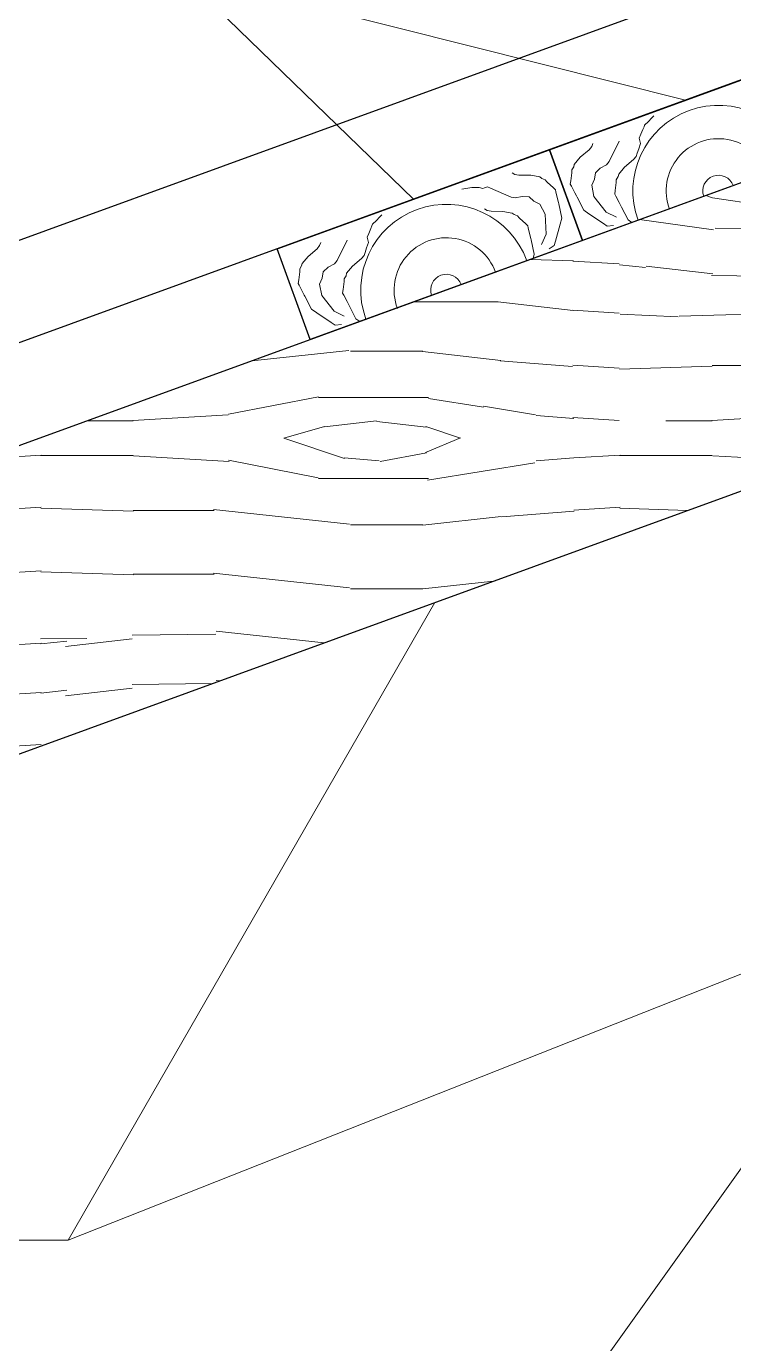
# Model space of a CAD drawing. Header units: millimetres. Extents: x 120281 to 1416367021, y -641565767 to 918373.
# Drawn here: x 1104414 to 1105880, y 693300 to 696029 of the extents above; entities that cross this region are included whole.
import ezdxf

# ---------------------------------------------------------------- set-up
doc = ezdxf.new("R2010")
doc.units = ezdxf.units.MM

msp = doc.modelspace()

# ---------------------------------------------------------------- hatches: boundary and pattern name
at = {"lineweight": 20}
h = msp.add_hatch(dxfattribs=at)
h.set_pattern_fill('WOOD_06', scale=1200, pattern_type=2)
h.set_pattern_definition([(355.6014, (1199056.024261841, 866810.8369212955), (1199.999465231495, 0.0028507994738525), [78.23039999999936, -15567.85319999992]), (4.398700000000001, (1199056.024261841, 866714.8369212955), (14399.99976933385, 1199.998027341766), [78.23039999999936, -15567.85559999992]), (356.9874, (1199020.024261841, 867242.8369212955), (1200.000215035921, 0.0041162909356324), [114.1572, -22717.39560000001]), (3.0127, (1199020.024261841, 867314.8369212955), (21599.99971172469, 1199.967100603662), [114.1572, -22717.398]), (355.4262, (1198984.024261841, 866924.8369212955), (15600.00037197794, -1199.966342870502), [150.4787999999987, -29945.36279999984]), (4.5739, (1198984.024261841, 866600.8369212955), (14399.99973255244, 1199.995067908371), [150.4787999999987, -29945.36759999984]), (358.1525, (1198948.024261841, 867134.8369212955), (1199.999851486988, 0.0019611993293034), [186.0972, -37033.2504]), (1.8476, (1198948.029061841, 867422.8261212955), (36000.00055717061, 1199.993207726055), [186.0972, -37033.2528]), (353.4182, (1198978.024261841, 867044.8369212955), (10800.00000769132, -1199.972427942178), [157.0355999999987, -31249.96079999984]), (4.5739, (1198984.024261841, 866468.8369212955), (14399.99973255244, 1199.995067908371), [150.4787999999987, -29945.36759999984]), (1.8476, (1198948.029061841, 867524.8261212955), (36000.00055717061, 1199.993207726055), [186.0972, -37033.2528]), (0, (1198222.024261841, 866480.8369212955), (0, 1200), [168, -1032]), (0, (1198222.024261841, 866612.8369212955), (0, 1200), [168, -1032]), (0, (1198222.024261841, 866912.8369212955), (0, 1200), [168, -1032]), (359.209, (1198222.024261841, 867101.2393212955), (87600.00000005051, -1201.167413572893), [174.0168, -173842.566]), (359.5225, (1198222.024261841, 867196.8373212953), (1199.999664067921, -0.0010180837573773), [240.0084, -143764.992]), (12.609, (1198222.024261841, 867301.3357212954), (80400.00005209491, 18000.57992731457), [116.8176, -93337.0584]), (351.4686, (1198222.024261841, 867260.8381212953), (8399.999890620218, -1200.09476190387), [121.3428, -24147.1956]), (0.4775, (1198222.024261841, 867360.8365212955), (142799.9998545851, 1200.115156264521), [240.0084, -143764.992]), (0.7899, (1198222.024261841, 867456.4381212954), (86400.00038951875, 1207.654575199307), [174.0168, -87434.3088]), (0.7899, (1198222.024261841, 867558.4381212954), (86400.00038951875, 1207.654575199307), [174.0168, -87434.3088]), (6.072399999999992, (1198390.024261841, 866912.8369212955), (33600.00030997312, 3599.966322494889), [283.5912, -56434.65360000001]), (353.9277, (1198390.024261841, 866612.8369212955), (22800.0000099618, -2399.937318719916), [283.5911999999975, -56434.64279999967]), (6.072399999999992, (1198396.024261841, 867098.8369212955), (33600.00030997312, 3599.966322494889), [283.5912, -56434.65360000001]), (353.9277, (1198396.001461841, 867458.8273212955), (22800.0000099618, -2399.937318719916), [283.5911999999975, -56434.64279999967]), (15.94529999999999, (1198534.024261841, 866762.8369212955), (3599.999590799358, 1199.993827787183), [87.36119999999937, -8648.765999999918]), (10.95400000000002, (1198420.024261841, 866810.8369212955), (6000.00001838501, 1199.992801233356), [189.4524, -37700.9076]), (349.0461, (1198420.024261841, 866714.8369212955), (31199.99970184329, -5999.908467941675), [189.4524, -37700.8944]), (10.95400000000002, (1198462.024261841, 867194.8369212955), (6000.00001838501, 1199.992801233356), [189.4524, -37700.9076]), (349.0461, (1198462.024261841, 867362.8369212955), (31199.99970184329, -5999.908467941675), [189.4524, -37700.8944]), (4.7636, (1198366.024261841, 867020.8369212955), (13199.99993972852, 1199.989739539806), [288.9983999999974, -14160.91439999992]), (353.9277, (1198390.024261841, 866480.8369212955), (22800.0000099618, -2399.937318719916), [283.5911999999975, -56434.64279999967]), (353.9277, (1198396.001461841, 867560.8273212955), (22800.0000099618, -2399.937318719916), [283.5911999999975, -56434.64279999967]), (336.8016, (1198450.024261841, 867314.8369212955), (5999.999703244524, -2399.975761781775), [91.3896, -9047.5248]), (353.9911, (1198336.024261841, 867326.8369212955), (11999.99940864909, -1199.977985786813), [114.63, -22811.33280000001]), (3.366400000000001, (1198222.024261841, 866799.1897212955), (19200.00008282194, 1199.97957523819), [198.3419999999987, -20236.91999999984]), (356.6337, (1198222.024261841, 866726.4841212955), (1199.999551411198, 0.0033649257472235), [198.342, -20236.9176]), (1.591100000000009, (1198222.024261841, 867016.8373212953), (41999.99989793093, 1199.970372689579), [144.0551999999987, -43072.60799999968]), (0, (1198672.024261841, 866942.8369212955), (0, 1200), [150, -1050]), (0, (1198672.024261841, 866582.8369212955), (0, 1200), [150, -1050]), (341.5651999999999, (1198828.024261841, 866786.8369212955), (1199.99974947868, 0.0034964126583326), [75.89519999999938, -3718.83479999998]), (353.2902999999999, (1198726.024261841, 866798.8369212955), (10799.99971632422, -1199.973387313046), [102.7032, -20437.9824]), (6.3401, (1198618.024261841, 866786.8369212955), (9600.000184850804, 1199.985007074315), [108.6648, -10757.796]), (10.61959999999999, (1198732.024261841, 866714.8369212955), (5999.999316250745, 1199.994462415708), [97.67280000000001, -19436.9088]), (22.61980000000001, (1198828.024261841, 866732.8369212955), (8400.00011156758, 3599.988724275989), [78, -15521.9928]), (0, (1198606.024261841, 866846.8369212955), (0, 1200), [228, -972.0000000000001]), (0, (1198606.024261841, 866678.8369212955), (0, 1200), [228, -972.0000000000001]), (3.366400000000001, (1198648.024261841, 867230.8369212955), (19200.00008282194, 1199.97957523819), [204.3527999999987, -20230.90919999984]), (356.6337, (1198648.024261841, 867326.8369212955), (1199.999551411198, 0.0033649257472235), [204.3528, -20230.908]), (0, (1198672.024261841, 866450.8369212955), (0, 1200), [150, -1050]), (341.5651999999999, (1198534.024261841, 866762.8369212955), (1199.99974947868, 0.0034964126583326), [132.8159999999987, -3661.91399999998]), (355.2365, (1198660.024261841, 866720.8369212955), (1200.000241282236, 0.0023696367713877), [72.2496, -14377.6608]), (7.431400000000001, (1198342.024261841, 867242.8369212955), (17999.99970570563, 2399.997339593774), [139.1688, -27694.6236]), (18.4349, (1198480.024261841, 867260.8369212955), (2399.999383091273, 1199.9977043949), [56.92079999999968, -3737.81159999998]), (353.66, (1198822.024261841, 866942.8369212955), (1200.000379239329, 0.0045459895405053), [162.9972, -10703.4612]), (6.3401, (1198822.024261841, 866582.8369212955), (9600.000184850804, 1199.985007074315), [162.9972, -10703.4636]), (1.273, (1198678.024261841, 867128.8369212955), (52799.99994764274, 1199.972635702252), [270.0672, -53743.26360000001]), (358.7271, (1198678.013461841, 867428.8513212953), (1199.999793654924, 0.003043054248536), [270.0672, -53743.2612]), (351.0275, (1198834.024261841, 866846.8369212955), (15599.99982607776, -2399.964083845375), [115.4124, -22967.04]), (0, (1198654.024261841, 867044.8369212955), (0, 1200), [324, -876]), (6.3401, (1198822.024261841, 866450.8369212955), (9600.000184850804, 1199.985007074315), [162.9972, -10703.4636]), (358.7271, (1198678.013461841, 867530.8513212953), (1199.999793654924, 0.003043054248536), [270.0672, -53743.2612]), (350.5377999999999, (1198948.024261841, 866828.8369212955), (1200.000092659467, 0.0025595191008643), [109.4891999999994, -7189.822799999959]), (0, (1198852.024261841, 867242.8369212955), (0, 1200), [168, -1032]), (0, (1198852.024261841, 867314.8369212955), (0, 1200), [168, -1032]), (9.211, (1198834.024261841, 866678.8369212955), (7200.000435242761, 1199.99722093433), [224.9004, -44755.092]), (6.491600000000001, (1199284.045861841, 867542.7373212954), (147600.0004099138, 16802.16207507765), [138.8688, -201554.2992]), (6.491600000000001, (1199284.045861841, 867440.7373212954), (147600.0004099138, 16802.16207507765), [138.8688, -201554.2992]), (10.0418, (1199230.024261841, 867326.8369212955), (115199.9997443215, 20410.15569080921), [194.9867999999987, -137514.6131999987]), (352.093, (1199134.024261841, 867236.8369212955), (34800.00012564328, -4799.898908067677), [290.7648, -43323.8952]), (353.5515, (1199284.024261841, 867116.8369212955), (74399.99971683173, -8402.294301399648), [138.8784, -213613.488]), (357.1373, (1199230.024261841, 867020.8369212955), (1199.999616795228, -0.0056943267845749), [120.1499999999994, -23909.83799999984]), (1.7899, (1199230.024261841, 866906.8369212955), (37200.00007966914, 1199.993405302224), [192.0936, -38226.6516]), (0, (1199326.024261841, 866798.8369212955), (0, 1200), [96, -1104]), (0, (1199326.024261841, 866726.8369212955), (0, 1200), [96, -1104]), (358.2101, (1199230.024261841, 866618.8369212955), (1199.999918021284, 0.0005220321937727), [192.0936, -38226.6516]), (358.2101, (1199230.024261841, 866486.8369212955), (1199.999918021284, 0.0005220321937727), [192.0936, -38226.6516]), (356.4238, (1199134.024261841, 866912.8369212955), (1200.000483413222, 0.0024400747801717), [96.18719999999999, -19141.2732]), (3.5763, (1199134.024261841, 866612.8369212955), (17999.99958753778, 1199.988785944873), [96.18719999999999, -19141.2756]), (356.4238, (1199134.024261841, 867128.8369212955), (1200.000483413222, 0.0024400747801717), [96.18719999999999, -19141.2732]), (3.5763, (1199134.017061841, 867428.8309212954), (17999.99958753778, 1199.988785944873), [96.18719999999999, -19141.2756]), (356.4238, (1199134.024261841, 866804.8369212955), (1200.000483413222, 0.0024400747801717), [96.18719999999999, -19141.2732]), (3.5763, (1199134.024261841, 866720.8369212955), (17999.99958753778, 1199.988785944873), [96.18719999999999, -19141.2756]), (356.4238, (1199134.024261841, 867026.8369212955), (1200.000483413222, 0.0024400747801717), [96.18719999999999, -19141.2732]), (3.5763, (1199134.024261841, 866480.8369212955), (17999.99958753778, 1199.988785944873), [96.18719999999999, -19141.2756]), (3.5763, (1199134.017061841, 867530.8309212954), (17999.99958753778, 1199.988785944873), [96.18719999999999, -19141.2756]), (3.5763, (1199134.024261841, 867320.8369212955), (17999.99958753778, 1199.988785944873), [96.18719999999999, -19141.2756]), (353.66, (1199230.024261841, 867122.8369212955), (1200.000379239329, 0.0045459895405053), [54.3324, -10812.126]), (6.3401, (1199230.021861842, 867434.8417212953), (9600.000184850804, 1199.985007074315), [54.3324, -10812.1284]), (6.3401, (1199230.021861842, 867536.8417212953), (9600.000184850804, 1199.985007074315), [54.3324, -10812.1284]), (0.2730999999999977, (1199230.024261841, 866798.8369212955), (-0.0005734171984302, 1200.000428925986), [96.0012, -1104.012]), (0, (1199230.024261841, 866726.8369212955), (0, 1200), [96, -1104]), (341.5651999999999, (1199368.024261841, 867278.8381212953), (1199.99974947868, 0.0034964126583326), [56.92079999999968, -3737.80919999998]), (22.61980000000001, (1199368.024261841, 867278.8357212954), (8400.00011156758, 3599.988724275989), [58.5, -15541.4928]), (1.591100000000009, (1199350.024261841, 867014.8357212954), (41999.99989793093, 1199.970372689579), [72.02879999999936, -43144.63439999968])])
h.paths.add_polyline_path([(1107007.17242634, 695471.460387373), (1106693.846678763, 695585.5016331204), (1106130.031106291, 695790.7137191157), (1105566.215533819, 695585.5016331204), (1105002.399961348, 695380.289547125), (1103297.726468155, 694759.8391364602), (1103326.945693966, 694688.2334800883), (1103594.816422948, 694749.1220431024), (1103208.681325811, 694458.5056235703), (1103406.6650093, 694492.8705386828), (1103513.331653352, 694199.8063427397)])

# ---------------------------------------------------------------- linework, layer by layer
at = {"color": 7, "lineweight": 13}
for p, q in [((1104732.264695965, 696140.2520009222), (1105215.903718918, 695670.83411428)), ((1104500.724324283, 693514.5750917749), (1105260.252039846, 694835.6333650564))]:
    msp.add_line(p, q, dxfattribs=at)
at = {"color": 7, "lineweight": 30}
for points in [[(1103146.489943274, 695130.4646520597), (1106130.031106291, 696216.3848281062), (1109113.572269308, 695130.4646520597)], [(1106030.031106291, 695967.1522501843), (1103222.108205715, 694945.1518942601)], [(1108962.335744426, 694759.8391364602), (1106130.031106291, 695790.7137191157), (1103297.726468155, 694759.8391364602)], [(1103513.331653352, 694199.8063427397), (1107007.17242634, 695471.460387373)]]:
    msp.add_lwpolyline(points, dxfattribs=at)
at = {"color": 7, "lineweight": 13}
for points in [[(1105779.71929139, 695876.0462002753), (1104732.264695965, 696140.2520009222), (1104018.604321084, 696140.2520009222)], [(1107438.38083276, 694676.0066991848), (1104500.724324283, 693514.5750917749), (1103314.188788222, 693514.5750917749)], [(1105971.492550885, 693770.3093710672), (1105374.94518609, 692934.9101381233), (1104637.022429752, 692934.9101381233)]]:
    msp.add_lwpolyline(points, dxfattribs=at)
at = {"color": 7, "lineweight": 30}
for points in [[(1105566.215533819, 695585.5016331204), (1105497.811505154, 695773.4401572776), (1106061.627077625, 695978.652243273), (1106130.031106291, 695790.7137191157)], [(1105002.399961348, 695380.289547125), (1104933.995932683, 695568.2280712823), (1105497.811505154, 695773.4401572776), (1105566.215533819, 695585.5016331204)]]:
    msp.add_lwpolyline(points, close=True, dxfattribs=at)
at = {"lineweight": 20}
for points in [[(1105679.67646416, 695766.1347953227), (1105682.877310256, 695775.4573945476), (1105686.607510442, 695786.3217598848), (1105683.986029319, 695797.3578995635), (1105687.31697579, 695805.3979640309), (1105691.529452686, 695815.5658205544), (1105693.872791421, 695821.2220490958), (1105695.120580679, 695824.233897576), (1105703.128794303, 695832.2885639606), (1105709.660929921, 695838.8585901422), (1105714.359695197, 695843.5846112609)], [(1105587.749319913, 695786.4771219759), (1105585.584509658, 695780.123530774), (1105580.11095079, 695773.600309915), (1105561.573987666, 695757.8305519455), (1105561.573987666, 695757.8305519455), (1105549.432161624, 695743.1381777191), (1105548.28959003, 695738.1033280039), (1105544.456795512, 695731.6699654855), (1105544.306436853, 695725.9667477774), (1105542.867581304, 695714.8922074119), (1105542.13882547, 695709.2831413007), (1105541.168070322, 695701.8114620972), (1105543.466772958, 695697.8049812088), (1105550.334785243, 695684.4714987107), (1105550.334785243, 695684.4714987107), (1105553.795756973, 695677.7524067719), (1105555.160076012, 695675.103732996), (1105568.891658886, 695648.4453910609), (1105579.707168492, 695641.0325475846), (1105609.727609209, 695620.4568339834), (1105617.612081904, 695615.0528942609), (1105630.500831642, 695616.5683495331)], [(1105642.511839395, 695791.288485464), (1105621.771459162, 695749.0567267368), (1105616.097477459, 695742.414722016), (1105602.981326463, 695735.4178564089), (1105593.034813742, 695725.6009910578), (1105590.963331987, 695712.7731903732), (1105585.548190269, 695699.9440293907), (1105590.017299479, 695676.7993594481), (1105615.39448809, 695643.9444976492), (1105636.518997519, 695633.7752028756)], [(1105679.67646416, 695766.1347953227), (1105677.511653906, 695759.7812041208), (1105672.038095038, 695753.2579832618), (1105653.501131913, 695737.4882252923), (1105653.501131913, 695737.4882252923), (1105641.359305871, 695722.7958510659), (1105640.216734277, 695717.7610013509), (1105636.383939759, 695711.3276388323), (1105636.2335811, 695705.6244211242), (1105634.794725552, 695694.5498807587), (1105634.065969718, 695688.9408146477), (1105633.095214569, 695681.469135444), (1105635.393917205, 695677.4626545556), (1105642.26192949, 695664.1291720577), (1105642.26192949, 695664.1291720577), (1105645.72290122, 695657.4100801189), (1105647.087220259, 695654.7614063431), (1105660.818803133, 695628.1030644077), (1105668.603218777, 695622.7677028001)], [(1105420.535142556, 695725.6161386707), (1105426.277493123, 695722.1405186454), (1105434.663528022, 695720.6617773765), (1105459.000270646, 695720.496772132), (1105459.000270646, 695720.496772132), (1105477.745525124, 695717.0463758385), (1105481.857124759, 695713.9238880564), (1105488.928501416, 695711.4593192752), (1105492.709640509, 695707.1870497247), (1105500.930445137, 695699.6283381366), (1105505.094142692, 695695.7999794317), (1105510.640487095, 695690.7003304787), (1105511.454894988, 695686.1536104848), (1105514.764289685, 695671.5248971096), (1105514.764289685, 695671.5248971096), (1105516.43198057, 695664.1531043219), (1105517.089386237, 695661.2471351201), (1105523.706035372, 695631.9991690851), (1105520.185758277, 695619.3685259648), (1105510.41458025, 695584.3098475676), (1105507.848309252, 695575.1021482147), (1105497.000838264, 695567.9783256691)], [(1105375.491933979, 695694.1011879361), (1105369.808966735, 695696.6128838981), (1105363.540277732, 695694.4196375484), (1105359.650288216, 695693.0586344259), (1105352.105864072, 695695.5347366856), (1105352.105864072, 695695.5347366856), (1105340.66905577, 695695.5347366856), (1105337.323741449, 695695.5347366856), (1105316.684325461, 695691.9109272369), (1105316.684325461, 695691.9109272369)], [(1105375.491933979, 695694.1011879361), (1105418.52603825, 695675.081443274), (1105427.141958742, 695673.6405376027), (1105441.687011847, 695676.7115269325), (1105455.616642059, 695675.5848669183), (1105465.449040486, 695667.0897242922), (1105477.84370543, 695660.7428028126), (1105489.297276223, 695640.1402689886), (1105490.975919988, 695598.6598422698), (1105481.330303606, 695577.2911375967)], [(1105363.190660058, 695650.9433830619), (1105368.933010625, 695647.4677630366), (1105377.319045524, 695645.9890217677), (1105401.655788148, 695645.8240165232), (1105401.655788148, 695645.8240165232), (1105420.401042627, 695642.3736202297), (1105424.512642261, 695639.2511324476), (1105431.584018919, 695636.7865636664), (1105435.365158012, 695632.514294116), (1105443.585962639, 695624.9555825278), (1105447.749660194, 695621.1272238229), (1105453.296004597, 695616.0275748699), (1105454.11041249, 695611.480854876), (1105457.419807187, 695596.8521415008), (1105457.419807187, 695596.8521415008), (1105459.087498072, 695589.4803487131), (1105459.744903739, 695586.5743795113), (1105466.361552874, 695557.3264134763), (1105463.827848862, 695548.2355634404)], [(1105115.860891688, 695560.9227093275), (1105119.061737784, 695570.2453085523), (1105122.791937971, 695581.1096738897), (1105120.170456847, 695592.1458135681), (1105123.501403319, 695600.1858780355), (1105127.713880215, 695610.3537345593), (1105130.05721895, 695616.0099631004), (1105131.305008207, 695619.0218115809), (1105139.313221832, 695627.0764779652), (1105145.84535745, 695633.6465041471), (1105150.544122725, 695638.3725252656)], [(1105023.933747441, 695581.2650359805), (1105021.768937187, 695574.9114447787), (1105016.295378319, 695568.3882239199), (1104997.758415195, 695552.6184659501), (1104997.758415195, 695552.6184659501), (1104985.616589153, 695537.926091724), (1104984.474017558, 695532.8912420088), (1104980.64122304, 695526.4578794903), (1104980.490864381, 695520.7546617821), (1104979.052008833, 695509.6801214168), (1104978.323252999, 695504.0710553055), (1104977.35249785, 695496.5993761021), (1104979.651200486, 695492.5928952136), (1104986.519212772, 695479.2594127156), (1104986.519212772, 695479.2594127156), (1104989.980184501, 695472.5403207768), (1104991.34450354, 695469.8916470009), (1105005.076086414, 695443.2333050658), (1105015.89159602, 695435.8204615895), (1105045.912036737, 695415.2447479883), (1105053.796509432, 695409.8408082655), (1105066.68525917, 695411.356263538)], [(1105078.696266923, 695586.0763994689), (1105057.955886691, 695543.8446407417), (1105052.281904987, 695537.2026360208), (1105039.165753991, 695530.2057704137), (1105029.21924127, 695520.3889050627), (1105027.147759515, 695507.5611043781), (1105021.732617797, 695494.7319433956), (1105026.201727007, 695471.5872734528), (1105051.578915619, 695438.7324116539), (1105072.703425047, 695428.5631168805)], [(1105115.860891688, 695560.9227093275), (1105113.696081434, 695554.5691181257), (1105108.222522566, 695548.0458972667), (1105089.685559442, 695532.2761392972), (1105089.685559442, 695532.2761392972), (1105077.5437334, 695517.5837650708), (1105076.401161806, 695512.5489153556), (1105072.568367287, 695506.1155528371), (1105072.418008629, 695500.4123351291), (1105070.97915308, 695489.3377947636), (1105070.250397246, 695483.7287286523), (1105069.279642097, 695476.2570494489), (1105071.578344733, 695472.2505685604), (1105078.446357019, 695458.9170860626), (1105078.446357019, 695458.9170860626), (1105081.907328748, 695452.1979941236), (1105083.271647787, 695449.549320348), (1105097.003230661, 695422.8909784126), (1105104.787646306, 695417.555616805)]]:
    msp.add_lwpolyline(points, dxfattribs=at)
for centre, radius, end in [((1105848.123320055, 695688.1076761178), 177.3679841573679, 200.000000001611), ((1105848.123320055, 695688.1076761178), 108.3000464127055, 200.5741178396411), ((1105848.123320055, 695688.1076761178), 32.54903135216663, 200.000000001611), ((1105284.307747584, 695482.8955901227), 177.3679841573679, 200.000000001611), ((1105284.307747584, 695482.8955901227), 108.3000464127055, 200.5741178396411), ((1105284.307747584, 695482.8955901227), 32.54903135216663, 200.000000001611)]:
    msp.add_arc(centre, radius, 20.00000000161102, end, dxfattribs=at)

doc.saveas('drawing.dxf')
